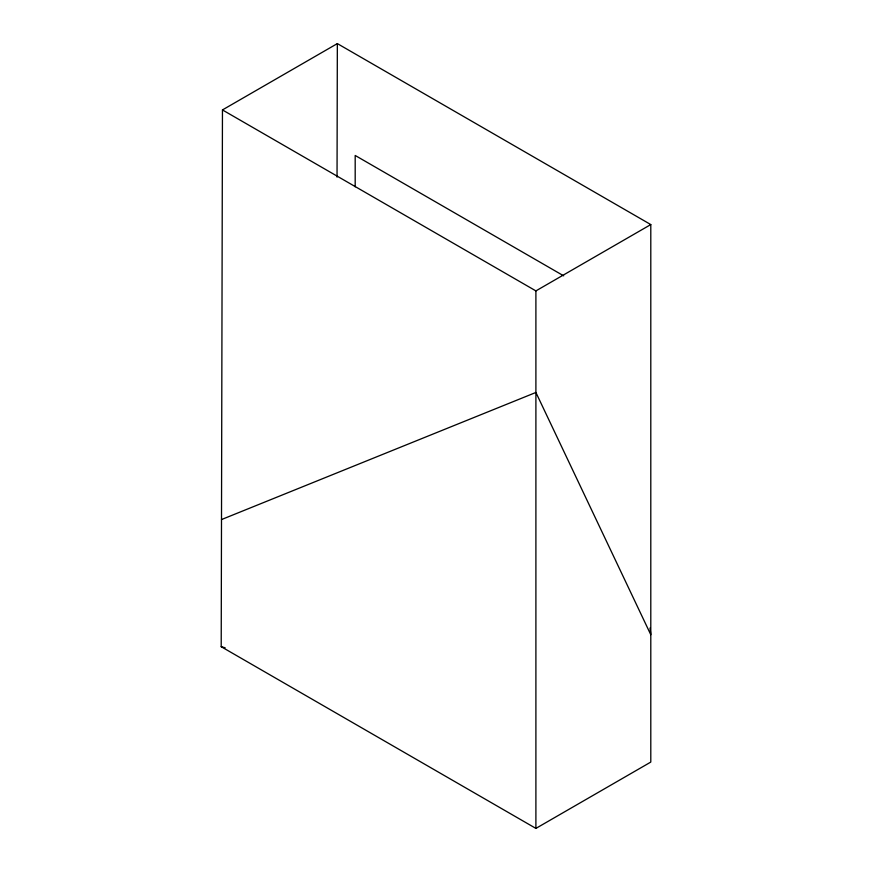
<?xml version="1.0" encoding="UTF-8"?>
<svg xmlns="http://www.w3.org/2000/svg" width="872" height="872" viewBox="0 0 872 872"><rect width="100%" height="100%" fill="white"/><g stroke="black" fill="none" stroke-linecap="round" stroke-linejoin="round"><path stroke-width="1.31" d="M221.205 646.708L222.458 109.927L337.344 43.6L650.795 224.573L650.795 762.074L535.899 828.4L221.205 646.708L225.14 647.765M337.039 177.114L337.344 43.6M222.458 109.927L535.899 290.899L650.795 224.573M221.499 519.559L535.899 392.465L650.795 634.74L650.043 627.982M563.683 275.835L355.187 155.467L355.187 186.793M535.899 290.899L535.899 828.4"/></g></svg>
